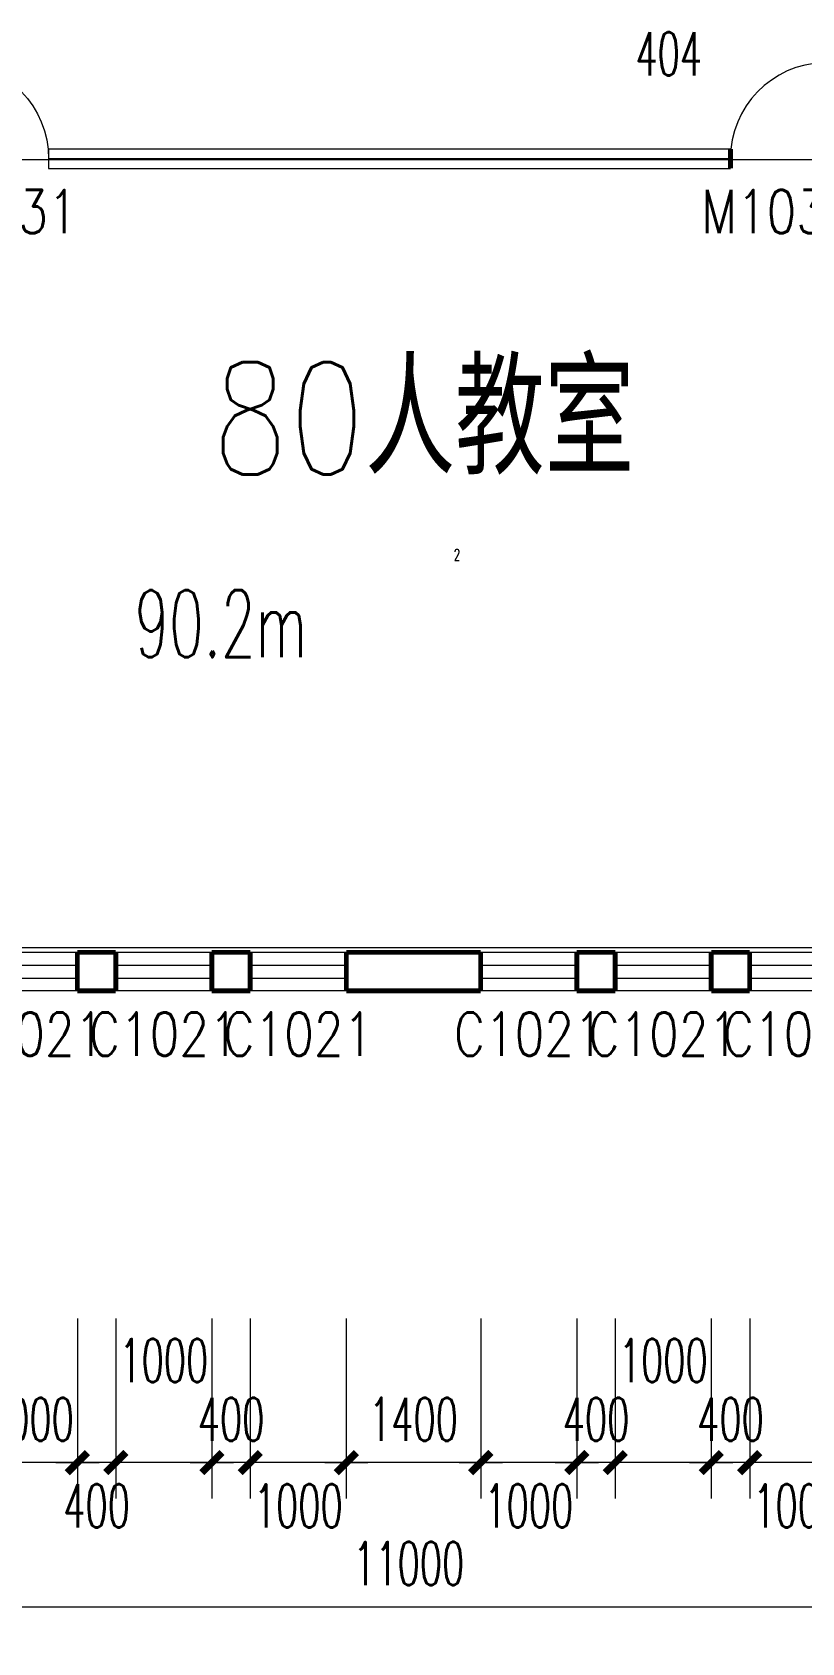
# Model space of a CAD drawing. Extents: x 1575758 to 1999219, y -897052 to -636879.
# Drawn here: x 1756474 to 1764488, y -827907 to -811146 of the extents above; entities that cross this region are included whole.
import ezdxf
from ezdxf.enums import TextEntityAlignment as Align

# ---------------------------------------------------------------- set-up
doc = ezdxf.new("R2010")
doc.units = 0
doc.header["$LTSCALE"] = 1500
doc.header["$MEASUREMENT"] = 0
doc.layers.get('0').update_dxf_attribs({"linetype": 'CONTINUOUS', "lineweight": 5})
doc.layers.get('DEFPOINTS').update_dxf_attribs({"linetype": 'CONTINUOUS', "lineweight": 5})
for name, color, linetype, lineweight in [('PUB_DIM', 7, 'CONTINUOUS', 5), ('PUB_TEXT', 7, 'CONTINUOUS', 5), ('U型玻璃', 7, 'CONTINUOUS', 5), ('WALL', 7, 'CONTINUOUS', 5), ('WINDOW', 7, 'CONTINUOUS', 0), ('WINDOW_TEXT', 7, 'CONTINUOUS', 5), ('我的', 7, 'CONTINUOUS', 5)]:
    doc.layers.add(name, color=color, linetype=linetype, lineweight=lineweight)
doc.styles.add('_SIMPLEX', font='SIMPLEX.shx', dxfattribs={"width": 0.6})
doc.styles.add('DIM_FONT', font='romans.shx', dxfattribs={"width": 0.6})
doc.styles.add('H1', font='romans.shx', dxfattribs={"width": 1.2, "bigfont": 'hztxt.shx'})
doc.styles.add('SIMPLEX', font='SIMPLEX.SHX', dxfattribs={"width": 0.6})
doc.dimstyles.new('NORMAL', dxfattribs={"dimscale": 1.5, "dimtxt": 300, "dimasz": 1, "dimexe": 250, "dimexo": 300, "dimgap": 150, "dimtad": 1, "dimdec": 0, "dimdsep": 46, "dimtxsty": 'DIM_FONT', "dimblk1": '_DIMX', "dimblk2": '_DIMX', "dimsah": 1, "dimcen": 2.5, "dimdle": 0.3, "dimclrd": 256, "dimclre": 256, "dimclrt": 256, "dimadec": 0, "dimazin": 0, "dimtfac": 1, "dimtdec": 0, "dimtix": 1, "dimtmove": 2, "dimatfit": 3, "dimldrblk": '_DIMX', "dimfxl": 1, "dimtvp": 1, "dimtolj": 1, "dimtzin": 0, "dimlwd": -1, "dimlwe": -1, "dimarcsym": 0})

# ---------------------------------------------------------------- blocks, each defined once
blk = doc.blocks.new('M_A2ZXL')
blk.add_line((-0.472, 0), (-0.472, -1))
blk.add_arc((-0.5, 0), 1, 271.6231, 0)
blk = doc.blocks.new('_WBLK')
for p, q in [((-0.5, 0.5), (0.5, 0.5)), ((0.5, 0.167), (-0.5, 0.167)), ((0.5, -0.167), (-0.5, -0.167)), ((-0.5, -0.5), (0.5, -0.5))]:
    blk.add_line(p, q)
at = {"layer": 'WINDOW_TEXT', "style": 'SIMPLEX', "flags": 9}
blk.add_attdef('A', text='', height=1, dxfattribs=at).set_placement((0, 1.5), align=Align.MIDDLE)
blk = doc.blocks.new('_DIMX')
blk.add_line((-150, 0), (150, 0))
at = {"const_width": 50}
blk.add_lwpolyline([(-70, -70), (70, 70)], dxfattribs=at)
blk = doc.blocks.new('*D1915')
at = {"layer": 'DEFPOINTS', "color": 0, "lineweight": 5}
for p in [(1754895, -824117), (1765895, -824082), (1765895, -827532)]:
    blk.add_point(p, dxfattribs=at)
at = {"layer": 'PUB_DIM'}
for p, q in [((1754895, -824567), (1754895, -827907)), ((1765895, -824532), (1765895, -827907)), ((1754896, -827532), (1765893, -827532))]:
    blk.add_line(p, q, dxfattribs=at)
at = {"layer": 'PUB_DIM', "xscale": 1.5, "yscale": 1.5, "zscale": 1.5, "rotation": 180}
blk.add_blockref('_DIMX', (1754895, -827532), dxfattribs=at)
at = {"layer": 'PUB_DIM', "xscale": 1.5, "yscale": 1.5, "zscale": 1.5}
blk.add_blockref('_DIMX', (1765895, -827532), dxfattribs=at)
at = {"layer": 'PUB_DIM', "insert": (1760395, -827082), "char_height": 450, "attachment_point": 5, "style": 'DIM_FONT'}
blk.add_mtext('\\A1;11000', dxfattribs=at)
blk = doc.blocks.new('*D1948')
at = {"layer": 'DEFPOINTS', "color": 0, "lineweight": 5}
for p in [(1763945, -824082), (1764945, -824082), (1763945, -826032)]:
    blk.add_point(p, dxfattribs=at)
at = {"layer": 'PUB_DIM'}
for p, q in [((1763945, -824532), (1763945, -826407)), ((1764945, -824532), (1764945, -826407)), ((1764943, -826032), (1763946, -826032))]:
    blk.add_line(p, q, dxfattribs=at)
at = {"layer": 'PUB_DIM', "xscale": 1.5, "yscale": 1.5, "zscale": 1.5}
for p, rotation in [((1763945, -826032), 179.9999999999866), ((1764945, -826032), 359.9999999999867)]:
    blk.add_blockref('_DIMX', p, dxfattribs=dict(at, rotation=rotation))
at = {"layer": 'PUB_DIM', "insert": (1764445, -826482), "char_height": 450, "attachment_point": 5, "style": 'DIM_FONT'}
blk.add_mtext('\\A1;1000', dxfattribs=at)
blk = doc.blocks.new('*D1949')
at = {"layer": 'DEFPOINTS', "color": 0, "lineweight": 5}
for p in [(1763545, -824082), (1763945, -824082), (1763545, -826032)]:
    blk.add_point(p, dxfattribs=at)
at = {"layer": 'PUB_DIM'}
for p, q in [((1763545, -824532), (1763545, -826407)), ((1763945, -824532), (1763945, -826407)), ((1763543, -826032), (1763542, -826032)), ((1763945, -826032), (1763545, -826032)), ((1763946, -826032), (1763948, -826032))]:
    blk.add_line(p, q, dxfattribs=at)
at = {"layer": 'PUB_DIM', "xscale": 1.5, "yscale": 1.5, "zscale": 1.5}
blk.add_blockref('_DIMX', (1763545, -826032), dxfattribs=at)
at = {"layer": 'PUB_DIM', "xscale": 1.5, "yscale": 1.5, "zscale": 1.5, "rotation": 180}
blk.add_blockref('_DIMX', (1763945, -826032), dxfattribs=at)
at = {"layer": 'PUB_DIM', "insert": (1763745, -825582), "char_height": 450, "attachment_point": 5, "style": 'DIM_FONT'}
blk.add_mtext('\\A1;400', dxfattribs=at)
blk = doc.blocks.new('*D1950')
at = {"layer": 'DEFPOINTS', "color": 0, "lineweight": 5}
for p in [(1762545, -824082), (1763545, -824082), (1762545, -826032)]:
    blk.add_point(p, dxfattribs=at)
at = {"layer": 'PUB_DIM'}
for p, q in [((1762545, -824532), (1762545, -826407)), ((1763545, -824532), (1763545, -826407)), ((1763543, -826032), (1762546, -826032))]:
    blk.add_line(p, q, dxfattribs=at)
at = {"layer": 'PUB_DIM', "xscale": 1.5, "yscale": 1.5, "zscale": 1.5}
for p, rotation in [((1762545, -826032), 179.9999999999866), ((1763545, -826032), 359.9999999999867)]:
    blk.add_blockref('_DIMX', p, dxfattribs=dict(at, rotation=rotation))
at = {"layer": 'PUB_DIM', "insert": (1763045, -824969), "char_height": 450, "attachment_point": 5, "style": 'DIM_FONT'}
blk.add_mtext('\\A1;1000', dxfattribs=at)
blk = doc.blocks.new('*D1951')
at = {"layer": 'DEFPOINTS', "color": 0, "lineweight": 5}
for p in [(1762145, -824082), (1762545, -824082), (1762145, -826032)]:
    blk.add_point(p, dxfattribs=at)
at = {"layer": 'PUB_DIM'}
for p, q in [((1762145, -824532), (1762145, -826407)), ((1762545, -824532), (1762545, -826407)), ((1762143, -826032), (1762142, -826032)), ((1762545, -826032), (1762145, -826032)), ((1762546, -826032), (1762548, -826032))]:
    blk.add_line(p, q, dxfattribs=at)
at = {"layer": 'PUB_DIM', "xscale": 1.5, "yscale": 1.5, "zscale": 1.5}
for p, rotation in [((1762145, -826032), 359.9999999999833), ((1762545, -826032), 179.9999999999833)]:
    blk.add_blockref('_DIMX', p, dxfattribs=dict(at, rotation=rotation))
at = {"layer": 'PUB_DIM', "insert": (1762345, -825582), "char_height": 450, "attachment_point": 5, "style": 'DIM_FONT'}
blk.add_mtext('\\A1;400', dxfattribs=at)
blk = doc.blocks.new('*D1952')
at = {"layer": 'DEFPOINTS', "color": 0, "lineweight": 5}
for p in [(1761145, -824082), (1762145, -824082), (1761145, -826032)]:
    blk.add_point(p, dxfattribs=at)
at = {"layer": 'PUB_DIM'}
for p, q in [((1761145, -824532), (1761145, -826407)), ((1762145, -824532), (1762145, -826407)), ((1762143, -826032), (1761146, -826032))]:
    blk.add_line(p, q, dxfattribs=at)
at = {"layer": 'PUB_DIM', "xscale": 1.5, "yscale": 1.5, "zscale": 1.5}
for p, rotation in [((1761145, -826032), 179.9999999999866), ((1762145, -826032), 359.9999999999867)]:
    blk.add_blockref('_DIMX', p, dxfattribs=dict(at, rotation=rotation))
at = {"layer": 'PUB_DIM', "insert": (1761645, -826482), "char_height": 450, "attachment_point": 5, "style": 'DIM_FONT'}
blk.add_mtext('\\A1;1000', dxfattribs=at)
blk = doc.blocks.new('*D1953')
at = {"layer": 'DEFPOINTS', "color": 0, "lineweight": 5}
for p in [(1759745, -824082), (1761145, -824082), (1759745, -826032)]:
    blk.add_point(p, dxfattribs=at)
at = {"layer": 'PUB_DIM'}
for p, q in [((1759745, -824532), (1759745, -826407)), ((1761145, -824532), (1761145, -826407)), ((1761143, -826032), (1759746, -826032))]:
    blk.add_line(p, q, dxfattribs=at)
at = {"layer": 'PUB_DIM', "xscale": 1.5, "yscale": 1.5, "zscale": 1.5}
for p, rotation in [((1759745, -826032), 179.9999999999857), ((1761145, -826032), 359.9999999999857)]:
    blk.add_blockref('_DIMX', p, dxfattribs=dict(at, rotation=rotation))
at = {"layer": 'PUB_DIM', "insert": (1760445, -825582), "char_height": 450, "attachment_point": 5, "style": 'DIM_FONT'}
blk.add_mtext('\\A1;1400', dxfattribs=at)
blk = doc.blocks.new('*D1954')
at = {"layer": 'DEFPOINTS', "color": 0, "lineweight": 5}
for p in [(1758745, -824082), (1759745, -824082), (1758745, -826032)]:
    blk.add_point(p, dxfattribs=at)
at = {"layer": 'PUB_DIM'}
for p, q in [((1758745, -824532), (1758745, -826407)), ((1759745, -824532), (1759745, -826407)), ((1759743, -826032), (1758746, -826032))]:
    blk.add_line(p, q, dxfattribs=at)
at = {"layer": 'PUB_DIM', "xscale": 1.5, "yscale": 1.5, "zscale": 1.5}
for p, rotation in [((1758745, -826032), 179.9999999999933), ((1759745, -826032), 359.9999999999933)]:
    blk.add_blockref('_DIMX', p, dxfattribs=dict(at, rotation=rotation))
at = {"layer": 'PUB_DIM', "insert": (1759245, -826482), "char_height": 450, "attachment_point": 5, "style": 'DIM_FONT'}
blk.add_mtext('\\A1;1000', dxfattribs=at)
blk = doc.blocks.new('*D1955')
at = {"layer": 'DEFPOINTS', "color": 0, "lineweight": 5}
for p in [(1758345, -824082), (1758745, -824082), (1758345, -826032)]:
    blk.add_point(p, dxfattribs=at)
at = {"layer": 'PUB_DIM'}
for p, q in [((1758345, -824532), (1758345, -826407)), ((1758745, -824532), (1758745, -826407)), ((1758343, -826032), (1758342, -826032)), ((1758745, -826032), (1758345, -826032)), ((1758746, -826032), (1758748, -826032))]:
    blk.add_line(p, q, dxfattribs=at)
at = {"layer": 'PUB_DIM', "xscale": 1.5, "yscale": 1.5, "zscale": 1.5}
for p, rotation in [((1758345, -826032), 359.9999999999833), ((1758745, -826032), 179.9999999999833)]:
    blk.add_blockref('_DIMX', p, dxfattribs=dict(at, rotation=rotation))
at = {"layer": 'PUB_DIM', "insert": (1758545, -825582), "char_height": 450, "attachment_point": 5, "style": 'DIM_FONT'}
blk.add_mtext('\\A1;400', dxfattribs=at)
blk = doc.blocks.new('*D1956')
at = {"layer": 'DEFPOINTS', "color": 0, "lineweight": 5}
for p in [(1757345, -824082), (1758345, -824082), (1757345, -826032)]:
    blk.add_point(p, dxfattribs=at)
at = {"layer": 'PUB_DIM'}
for p, q in [((1757345, -824532), (1757345, -826407)), ((1758345, -824532), (1758345, -826407)), ((1758343, -826032), (1757346, -826032))]:
    blk.add_line(p, q, dxfattribs=at)
at = {"layer": 'PUB_DIM', "xscale": 1.5, "yscale": 1.5, "zscale": 1.5}
for p, rotation in [((1757345, -826032), 179.9999999999866), ((1758345, -826032), 359.9999999999867)]:
    blk.add_blockref('_DIMX', p, dxfattribs=dict(at, rotation=rotation))
at = {"layer": 'PUB_DIM', "insert": (1757845, -824969), "char_height": 450, "attachment_point": 5, "style": 'DIM_FONT'}
blk.add_mtext('\\A1;1000', dxfattribs=at)
blk = doc.blocks.new('*D1957')
at = {"layer": 'DEFPOINTS', "color": 0, "lineweight": 5}
for p in [(1756945, -824082), (1757345, -824082), (1756945, -826032)]:
    blk.add_point(p, dxfattribs=at)
at = {"layer": 'PUB_DIM'}
for p, q in [((1756945, -824532), (1756945, -826407)), ((1757345, -824532), (1757345, -826407)), ((1756943, -826032), (1756942, -826032)), ((1757345, -826032), (1756945, -826032)), ((1757346, -826032), (1757348, -826032))]:
    blk.add_line(p, q, dxfattribs=at)
at = {"layer": 'PUB_DIM', "xscale": 1.5, "yscale": 1.5, "zscale": 1.5}
blk.add_blockref('_DIMX', (1756945, -826032), dxfattribs=at)
at = {"layer": 'PUB_DIM', "xscale": 1.5, "yscale": 1.5, "zscale": 1.5, "rotation": 180}
blk.add_blockref('_DIMX', (1757345, -826032), dxfattribs=at)
at = {"layer": 'PUB_DIM', "insert": (1757145, -826482), "char_height": 450, "attachment_point": 5, "style": 'DIM_FONT'}
blk.add_mtext('\\A1;400', dxfattribs=at)
blk = doc.blocks.new('*D1958')
at = {"layer": 'DEFPOINTS', "color": 0, "lineweight": 5}
for p in [(1755945, -824082), (1756945, -824082), (1755945, -826032)]:
    blk.add_point(p, dxfattribs=at)
at = {"layer": 'PUB_DIM'}
for p, q in [((1755945, -824532), (1755945, -826407)), ((1756945, -824532), (1756945, -826407)), ((1755943, -826032), (1755942, -826032)), ((1756945, -826032), (1755945, -826032)), ((1756946, -826032), (1756948, -826032))]:
    blk.add_line(p, q, dxfattribs=at)
at = {"layer": 'PUB_DIM', "xscale": 1.5, "yscale": 1.5, "zscale": 1.5}
for p, rotation in [((1755945, -826032), 359.9999999999867), ((1756945, -826032), 179.9999999999866)]:
    blk.add_blockref('_DIMX', p, dxfattribs=dict(at, rotation=rotation))
at = {"layer": 'PUB_DIM', "insert": (1756445, -825582), "char_height": 450, "attachment_point": 5, "style": 'DIM_FONT'}
blk.add_mtext('\\A1;1000', dxfattribs=at)

msp = doc.modelspace()

# ---------------------------------------------------------------- linework, layer by layer
at = {"layer": 'PUB_DIM'}
for p, q in [((1765894.6, -812472.3), (1741678.9, -812472.3)), ((1741678.9, -820672.3), (1830716.9, -820672.3))]:
    msp.add_line(p, q, dxfattribs=at)
at = {"layer": 'U型玻璃'}
for p, q in [((1763744.6, -812362.3), (1756644.6, -812362.3)), ((1756644.6, -812362.3), (1756644.6, -812562.3)), ((1763744.6, -812462.3), (1756644.6, -812462.3)), ((1756644.6, -812562.3), (1763744.6, -812562.3))]:
    msp.add_line(p, q, dxfattribs=at)
at = {"layer": 'U型玻璃', "const_width": 50}
msp.add_lwpolyline([(1763744.6, -812362.3), (1763744.6, -812562.3)], dxfattribs=at)
at = {"layer": 'WALL', "const_width": 50}
for points in [[(1756944.6, -821122.3), (1756944.6, -820722.3)], [(1756944.6, -820722.3), (1757344.6, -820722.3)], [(1757344.6, -821122.3), (1757344.6, -820722.3)], [(1758344.6, -821122.3), (1758344.6, -820722.3)], [(1758344.6, -820722.3), (1758744.6, -820722.3)], [(1758744.6, -821122.3), (1758744.6, -820722.3)], [(1759744.6, -821122.3), (1759744.6, -820722.3)], [(1759744.6, -820722.3), (1761144.6, -820722.3)], [(1761144.6, -821122.3), (1761144.6, -820722.3)], [(1762144.6, -821122.3), (1762144.6, -820722.3)], [(1762144.6, -820722.3), (1762544.6, -820722.3)], [(1762544.6, -821122.3), (1762544.6, -820722.3)], [(1763544.6, -821122.3), (1763544.6, -820722.3)], [(1763544.6, -820722.3), (1763944.6, -820722.3)], [(1763944.6, -821122.3), (1763944.6, -820722.3)], [(1757344.6, -821122.3), (1756944.6, -821122.3)], [(1758744.6, -821122.3), (1758344.6, -821122.3)], [(1761144.6, -821122.3), (1759744.6, -821122.3)], [(1762544.6, -821122.3), (1762144.6, -821122.3)], [(1763944.6, -821122.3), (1763544.6, -821122.3)]]:
    msp.add_lwpolyline(points, dxfattribs=at)

# ---------------------------------------------------------------- block references
at = {"layer": 'WINDOW'}
ref = msp.add_blockref('M_A2ZXL', (1756144.6, -812462.3), dxfattribs=dict(at, xscale=-1000, yscale=1000, zscale=1000, rotation=180))
ref.add_attrib('A', 'M1031', dxfattribs={"layer": 'WINDOW_TEXT', "height": 450, "style": '_SIMPLEX', "width": 0.8, "flags": 8}).set_placement((1756144.6, -813012.3), align=Align.MIDDLE)
ref = msp.add_blockref('M_A2ZXL', (1764244.6, -812462.3), dxfattribs=dict(at, xscale=1000, yscale=1000, zscale=1000, rotation=180))
ref.add_attrib('A', 'M1031', dxfattribs={"layer": 'WINDOW_TEXT', "height": 450, "style": '_SIMPLEX', "width": 0.8, "flags": 8}).set_placement((1764244.6, -813012.3), align=Align.MIDDLE)
ref = msp.add_blockref('_WBLK', (1756444.6, -820922.3), dxfattribs=dict(at, xscale=1000, yscale=399.9999998378335, zscale=1000, rotation=180))
ref.add_attrib('A', 'C1021', dxfattribs={"layer": 'WINDOW_TEXT', "height": 450, "style": '_SIMPLEX', "width": 0.8, "flags": 8}).set_placement((1756444.6, -821572.3), align=Align.MIDDLE)
ref = msp.add_blockref('_WBLK', (1757844.6, -820922.3), dxfattribs=dict(at, xscale=1000, yscale=399.9999998398125, zscale=1000, rotation=180))
ref.add_attrib('A', 'C1021', dxfattribs={"layer": 'WINDOW_TEXT', "height": 450, "style": '_SIMPLEX', "width": 0.8, "flags": 8}).set_placement((1757844.6, -821572.3), align=Align.MIDDLE)
ref = msp.add_blockref('_WBLK', (1759244.6, -820922.3), dxfattribs=dict(at, xscale=1000, yscale=399.9999998416752, zscale=1000, rotation=180))
ref.add_attrib('A', 'C1021', dxfattribs={"layer": 'WINDOW_TEXT', "height": 450, "style": '_SIMPLEX', "width": 0.8, "flags": 8}).set_placement((1759244.6, -821572.3), align=Align.MIDDLE)
ref = msp.add_blockref('_WBLK', (1761644.6, -820922.3), dxfattribs=dict(at, xscale=1000, yscale=399.9999998423737, zscale=1000, rotation=180))
ref.add_attrib('A', 'C1021', dxfattribs={"layer": 'WINDOW_TEXT', "height": 450, "style": '_SIMPLEX', "width": 0.8, "flags": 8}).set_placement((1761644.6, -821572.3), align=Align.MIDDLE)
ref = msp.add_blockref('_WBLK', (1763044.6, -820922.3), dxfattribs=dict(at, xscale=1000, yscale=399.9999998442363, zscale=1000, rotation=180))
ref.add_attrib('A', 'C1021', dxfattribs={"layer": 'WINDOW_TEXT', "height": 450, "style": '_SIMPLEX', "width": 0.8, "flags": 8}).set_placement((1763044.6, -821572.3), align=Align.MIDDLE)
ref = msp.add_blockref('_WBLK', (1764444.6, -820922.3), dxfattribs=dict(at, xscale=1000, yscale=399.9999998462154, zscale=1000, rotation=180))
ref.add_attrib('A', 'C1021', dxfattribs={"layer": 'WINDOW_TEXT', "height": 450, "style": '_SIMPLEX', "width": 0.8, "flags": 8}).set_placement((1764444.6, -821572.3), align=Align.MIDDLE)

# ---------------------------------------------------------------- texts
at = {"layer": 'PUB_TEXT', "insert": (1760928.1, -816524.1), "char_height": 120, "width": 491, "attachment_point": 3, "style": 'DIM_FONT'}
msp.add_mtext('2', dxfattribs=at)
at = {"layer": '我的', "lineweight": 0, "style": 'H1', "width": 0.8}
msp.add_text('80人教室', height=1166.4, dxfattribs=at).set_placement((1758344, -815747.6))
at = {"layer": '我的', "color": 0, "lineweight": 5, "attachment_point": 1, "style": 'DIM_FONT'}
for s, insert, char_height, width in [('404', (1762754.5, -811145.7), 450, 1894.64), ('{\\C3;90.2m}', (1757540.2, -816950.9), 700, 3138.82)]:
    msp.add_mtext(s, dxfattribs=dict(at, insert=insert, char_height=char_height, width=width))

# ---------------------------------------------------------------- dimensions: what is measured, and where the dimension line sits
at = {"layer": 'PUB_DIM'}
dim = msp.add_linear_dim(base=(1765894.6, -827532.2), p1=(1754894.6, -824116.9), p2=(1765894.6, -824082.2), dimstyle='NORMAL', dxfattribs=at)
dim.commit()
dim.dimension.update_dxf_attribs({"geometry": '*D1915', "text_midpoint": (1760394.6, -827082.2)})
for p1, p2, picture, middle in [((1756944.6, -824082.2), (1755944.6, -824082.2), '*D1958', (1756444.6, -825582.2)), ((1758744.6, -824082.2), (1758344.6, -824082.2), '*D1955', (1758544.6, -825582.2)), ((1761144.6, -824082.2), (1759744.6, -824082.2), '*D1953', (1760444.6, -825582.2)), ((1762544.6, -824082.2), (1762144.6, -824082.2), '*D1951', (1762344.6, -825582.2)), ((1763944.6, -824082.2), (1763544.6, -824082.2), '*D1949', (1763744.6, -825582.2))]:
    dim = msp.add_aligned_dim(p1=p1, p2=p2, distance=1950, dimstyle='NORMAL', dxfattribs=at)
    dim.commit()
    dim.dimension.update_dxf_attribs({"geometry": picture, "text_midpoint": middle})
for base, p1, p2, picture, middle in [((1756944.6, -826032.2), (1757344.6, -824082.2), (1756944.6, -824082.2), '*D1957', (1757144.6, -826482.2)), ((1757344.6, -826032.2), (1758344.6, -824082.2), (1757344.6, -824082.2), '*D1956', (1757844.6, -824969.3)), ((1758744.6, -826032.2), (1759744.6, -824082.2), (1758744.6, -824082.2), '*D1954', (1759244.6, -826482.2)), ((1761144.6, -826032.2), (1762144.6, -824082.2), (1761144.6, -824082.2), '*D1952', (1761644.6, -826482.2)), ((1762544.6, -826032.2), (1763544.6, -824082.2), (1762544.6, -824082.2), '*D1950', (1763044.6, -824969.3)), ((1763944.6, -826032.2), (1764944.6, -824082.2), (1763944.6, -824082.2), '*D1948', (1764444.6, -826482.2))]:
    dim = msp.add_linear_dim(base=base, p1=p1, p2=p2, angle=180, dimstyle='NORMAL', dxfattribs=at)
    dim.commit()
    dim.dimension.update_dxf_attribs({"geometry": picture, "text_midpoint": middle, "dimtype": 161})

doc.saveas('drawing.dxf')
